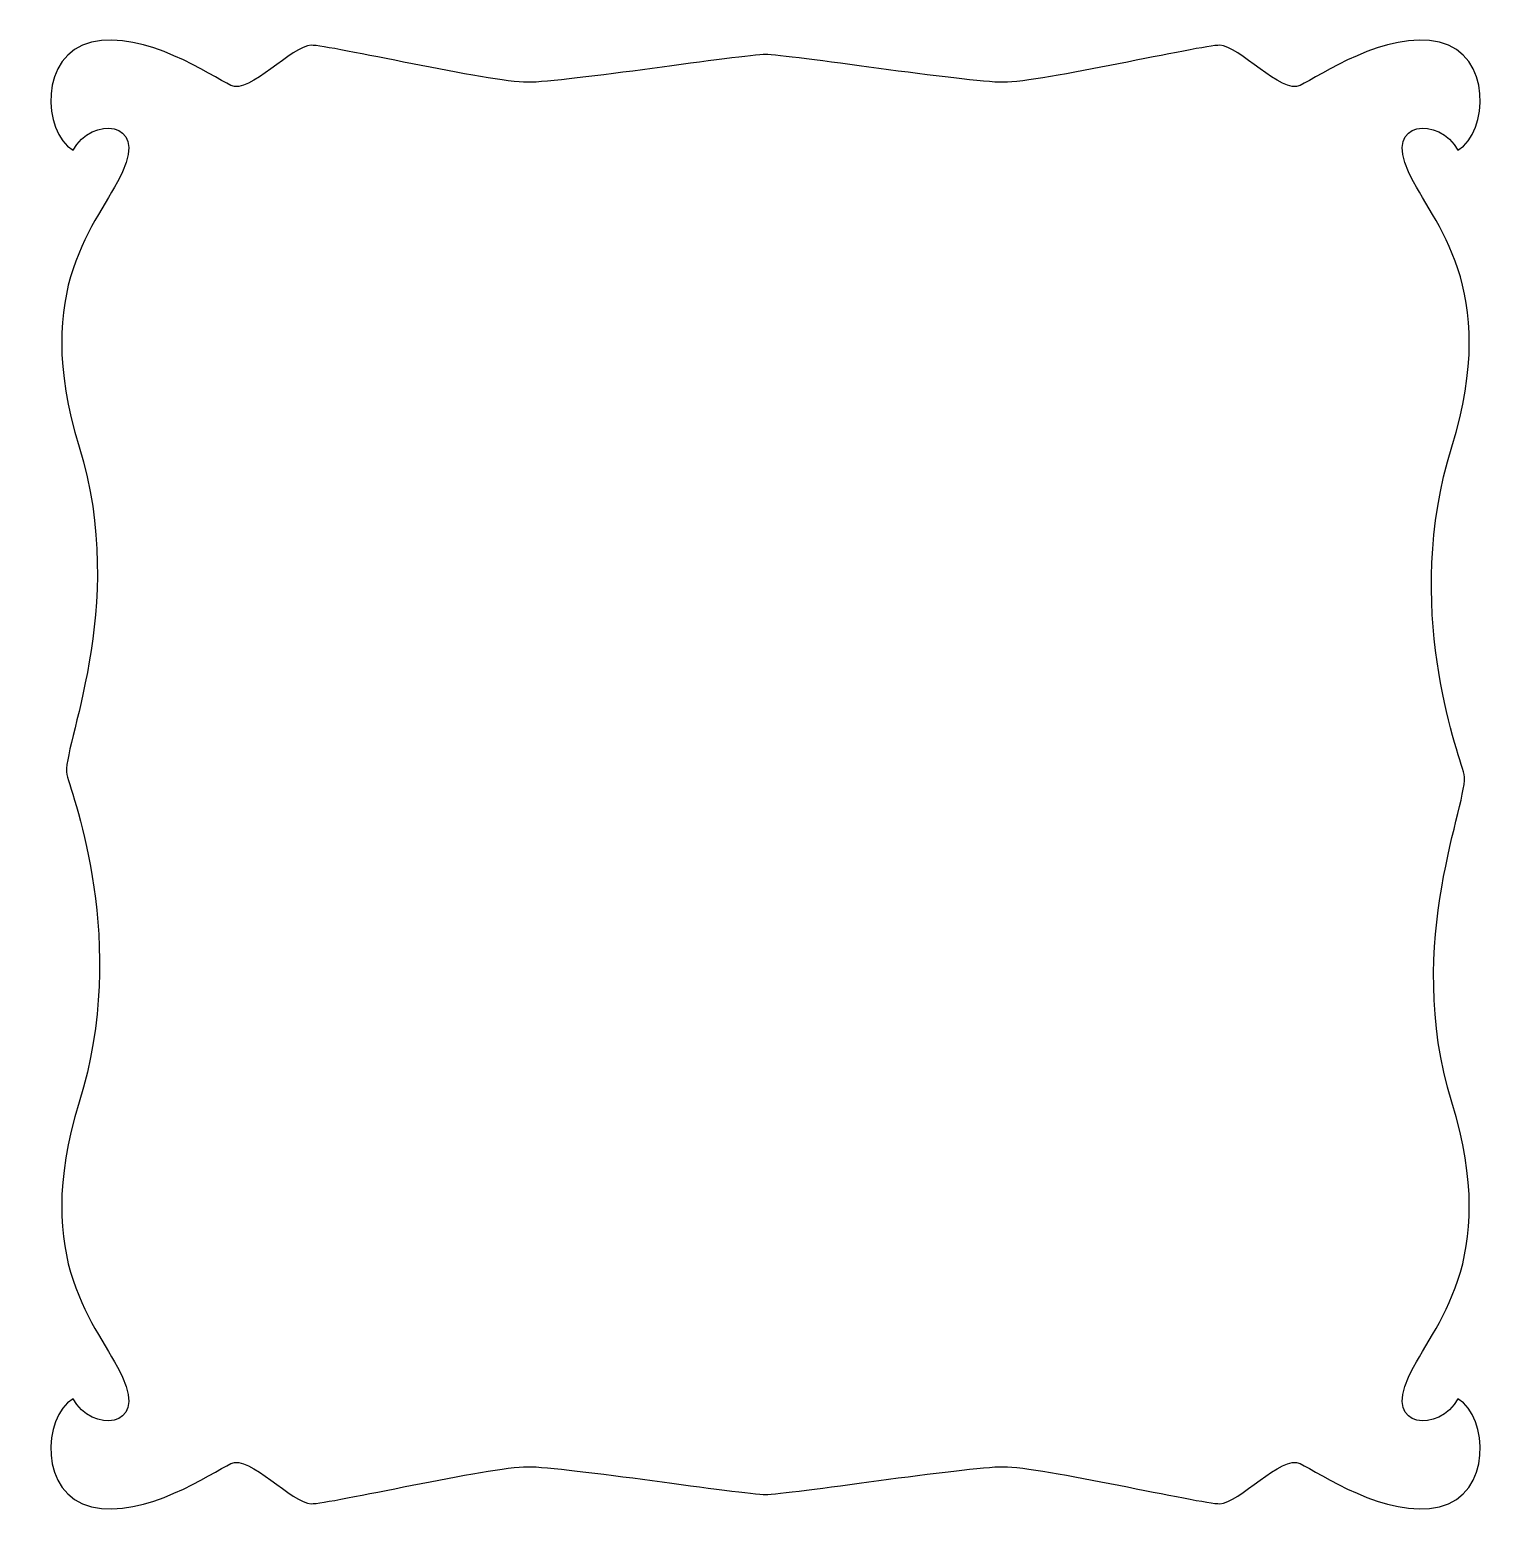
# Model space of a CAD drawing. Header units: centimetres. Extents: x -10.4 to 10.4, y -10.5 to 10.5.
import ezdxf

# ---------------------------------------------------------------- set-up
doc = ezdxf.new("R2010")
doc.units = ezdxf.units.CM
doc.header["$MEASUREMENT"] = 0
doc.layers.add('Camada 1', color=7, linetype='Continuous')

msp = doc.modelspace()

# ---------------------------------------------------------------- linework, layer by layer
at = {"layer": 'Camada 1'}
msp.add_open_spline([(9.87082, -0.00001), (9.95819, -0.34942), (8.9973, -2.35853), (9.69612, -4.62966), (9.69612, -4.62966), (10.39494, -6.90084), (9.43405, -7.77434), (9.08467, -8.51687), (9.08467, -8.51687), (8.73523, -9.25937), (9.52142, -9.30303), (9.78346, -8.8226), (9.78346, -8.8226), (10.22023, -9.08464), (10.26392, -10.17658), (9.52142, -10.35126), (9.52142, -10.35126), (8.77892, -10.52599), (7.81806, -9.87083), (7.55599, -9.73981), (7.55599, -9.73981), (7.29395, -9.60879), (6.68247, -10.30761), (6.42042, -10.30761), (6.42042, -10.30761), (6.15835, -10.30761), (3.88719, -9.78347), (3.36308, -9.78347), (3.36308, -9.78347), (2.83894, -9.78347), (0.30574, -10.17656), (0.00001, -10.17656), (0.00001, -10.17656), (-0.30572, -10.17656), (-2.83894, -9.78347), (-3.36306, -9.78347), (-3.36306, -9.78347), (-3.88718, -9.78347), (-6.15833, -10.30761), (-6.4204, -10.30761), (-6.4204, -10.30761), (-6.68247, -10.30761), (-7.29392, -9.60879), (-7.55599, -9.73981), (-7.55599, -9.73981), (-7.81803, -9.87083), (-8.77892, -10.52599), (-9.52142, -10.35126), (-9.52142, -10.35126), (-10.26392, -10.17656), (-10.22024, -9.08465), (-9.78349, -8.8226), (-9.78349, -8.8226), (-9.52142, -9.30303), (-8.73526, -9.25937), (-9.08467, -8.51687), (-9.08467, -8.51687), (-9.43408, -7.77437), (-10.39494, -6.90085), (-9.69612, -4.62966), (-9.69612, -4.62966), (-8.9973, -2.3585), (-9.78349, -0.34942), (-9.87082, -0.00001), (-9.87082, -0.00001), (-9.95819, 0.3494), (-8.9973, 2.35851), (-9.69612, 4.62967), (-9.69612, 4.62967), (-10.39494, 6.90083), (-9.43408, 7.77435), (-9.08467, 8.51685), (-9.08467, 8.51685), (-8.73526, 9.25935), (-9.52142, 9.30303), (-9.78348, 8.82257), (-9.78348, 8.82257), (-10.22023, 9.08464), (-10.26392, 10.17655), (-9.52142, 10.35125), (-9.52142, 10.35125), (-8.77891, 10.52596), (-7.81805, 9.8708), (-7.55598, 9.73978), (-7.55598, 9.73978), (-7.29391, 9.60876), (-6.68246, 10.30758), (-6.42039, 10.30758), (-6.42039, 10.30758), (-6.15835, 10.30758), (-3.88716, 9.78347), (-3.36305, 9.78347), (-3.36305, 9.78347), (-2.83894, 9.78347), (-0.30574, 10.17655), (-0.00001, 10.17655), (-0.00001, 10.17655), (0.30574, 10.17655), (2.83894, 9.78346), (3.36306, 9.78346), (3.36306, 9.78346), (3.88717, 9.78346), (6.1583, 10.30757), (6.4204, 10.30757), (6.4204, 10.30757), (6.68244, 10.30757), (7.29392, 9.60875), (7.55597, 9.73977), (7.55597, 9.73977), (7.81804, 9.87079), (8.77893, 10.52595), (9.5214, 10.35125), (9.5214, 10.35125), (10.2639, 10.17655), (10.22022, 9.08464), (9.78344, 8.82257), (9.78344, 8.82257), (9.5214, 9.30303), (8.73521, 9.25934), (9.08465, 8.51684), (9.08465, 8.51684), (9.43403, 7.77434), (10.39492, 6.90082), (9.6961, 4.62966), (9.6961, 4.62966), (8.99728, 2.3585), (9.78346, 0.3494), (9.87082, -0.00001)], degree=3, knots=[0, 0, 0, 0, 0.03030303, 0.03030303, 0.03030303, 0.03030303, 0.06060606, 0.06060606, 0.06060606, 0.06060606, 0.09090909, 0.09090909, 0.09090909, 0.09090909, 0.12121212, 0.12121212, 0.12121212, 0.12121212, 0.15151515, 0.15151515, 0.15151515, 0.15151515, 0.18181818, 0.18181818, 0.18181818, 0.18181818, 0.21212121, 0.21212121, 0.21212121, 0.21212121, 0.24242424, 0.24242424, 0.24242424, 0.24242424, 0.27272727, 0.27272727, 0.27272727, 0.27272727, 0.3030303, 0.3030303, 0.3030303, 0.3030303, 0.33333333, 0.33333333, 0.33333333, 0.33333333, 0.36363636, 0.36363636, 0.36363636, 0.36363636, 0.39393939, 0.39393939, 0.39393939, 0.39393939, 0.42424242, 0.42424242, 0.42424242, 0.42424242, 0.45454545, 0.45454545, 0.45454545, 0.45454545, 0.48484848, 0.48484848, 0.48484848, 0.48484848, 0.51515152, 0.51515152, 0.51515152, 0.51515152, 0.54545455, 0.54545455, 0.54545455, 0.54545455, 0.57575758, 0.57575758, 0.57575758, 0.57575758, 0.60606061, 0.60606061, 0.60606061, 0.60606061, 0.63636364, 0.63636364, 0.63636364, 0.63636364, 0.66666667, 0.66666667, 0.66666667, 0.66666667, 0.6969697, 0.6969697, 0.6969697, 0.6969697, 0.72727273, 0.72727273, 0.72727273, 0.72727273, 0.75757576, 0.75757576, 0.75757576, 0.75757576, 0.78787879, 0.78787879, 0.78787879, 0.78787879, 0.81818182, 0.81818182, 0.81818182, 0.81818182, 0.84848485, 0.84848485, 0.84848485, 0.84848485, 0.87878788, 0.87878788, 0.87878788, 0.87878788, 0.90909091, 0.90909091, 0.90909091, 0.90909091, 0.93939394, 0.93939394, 0.93939394, 0.93939394, 1, 1, 1, 1], dxfattribs=at)

doc.saveas('drawing.dxf')
